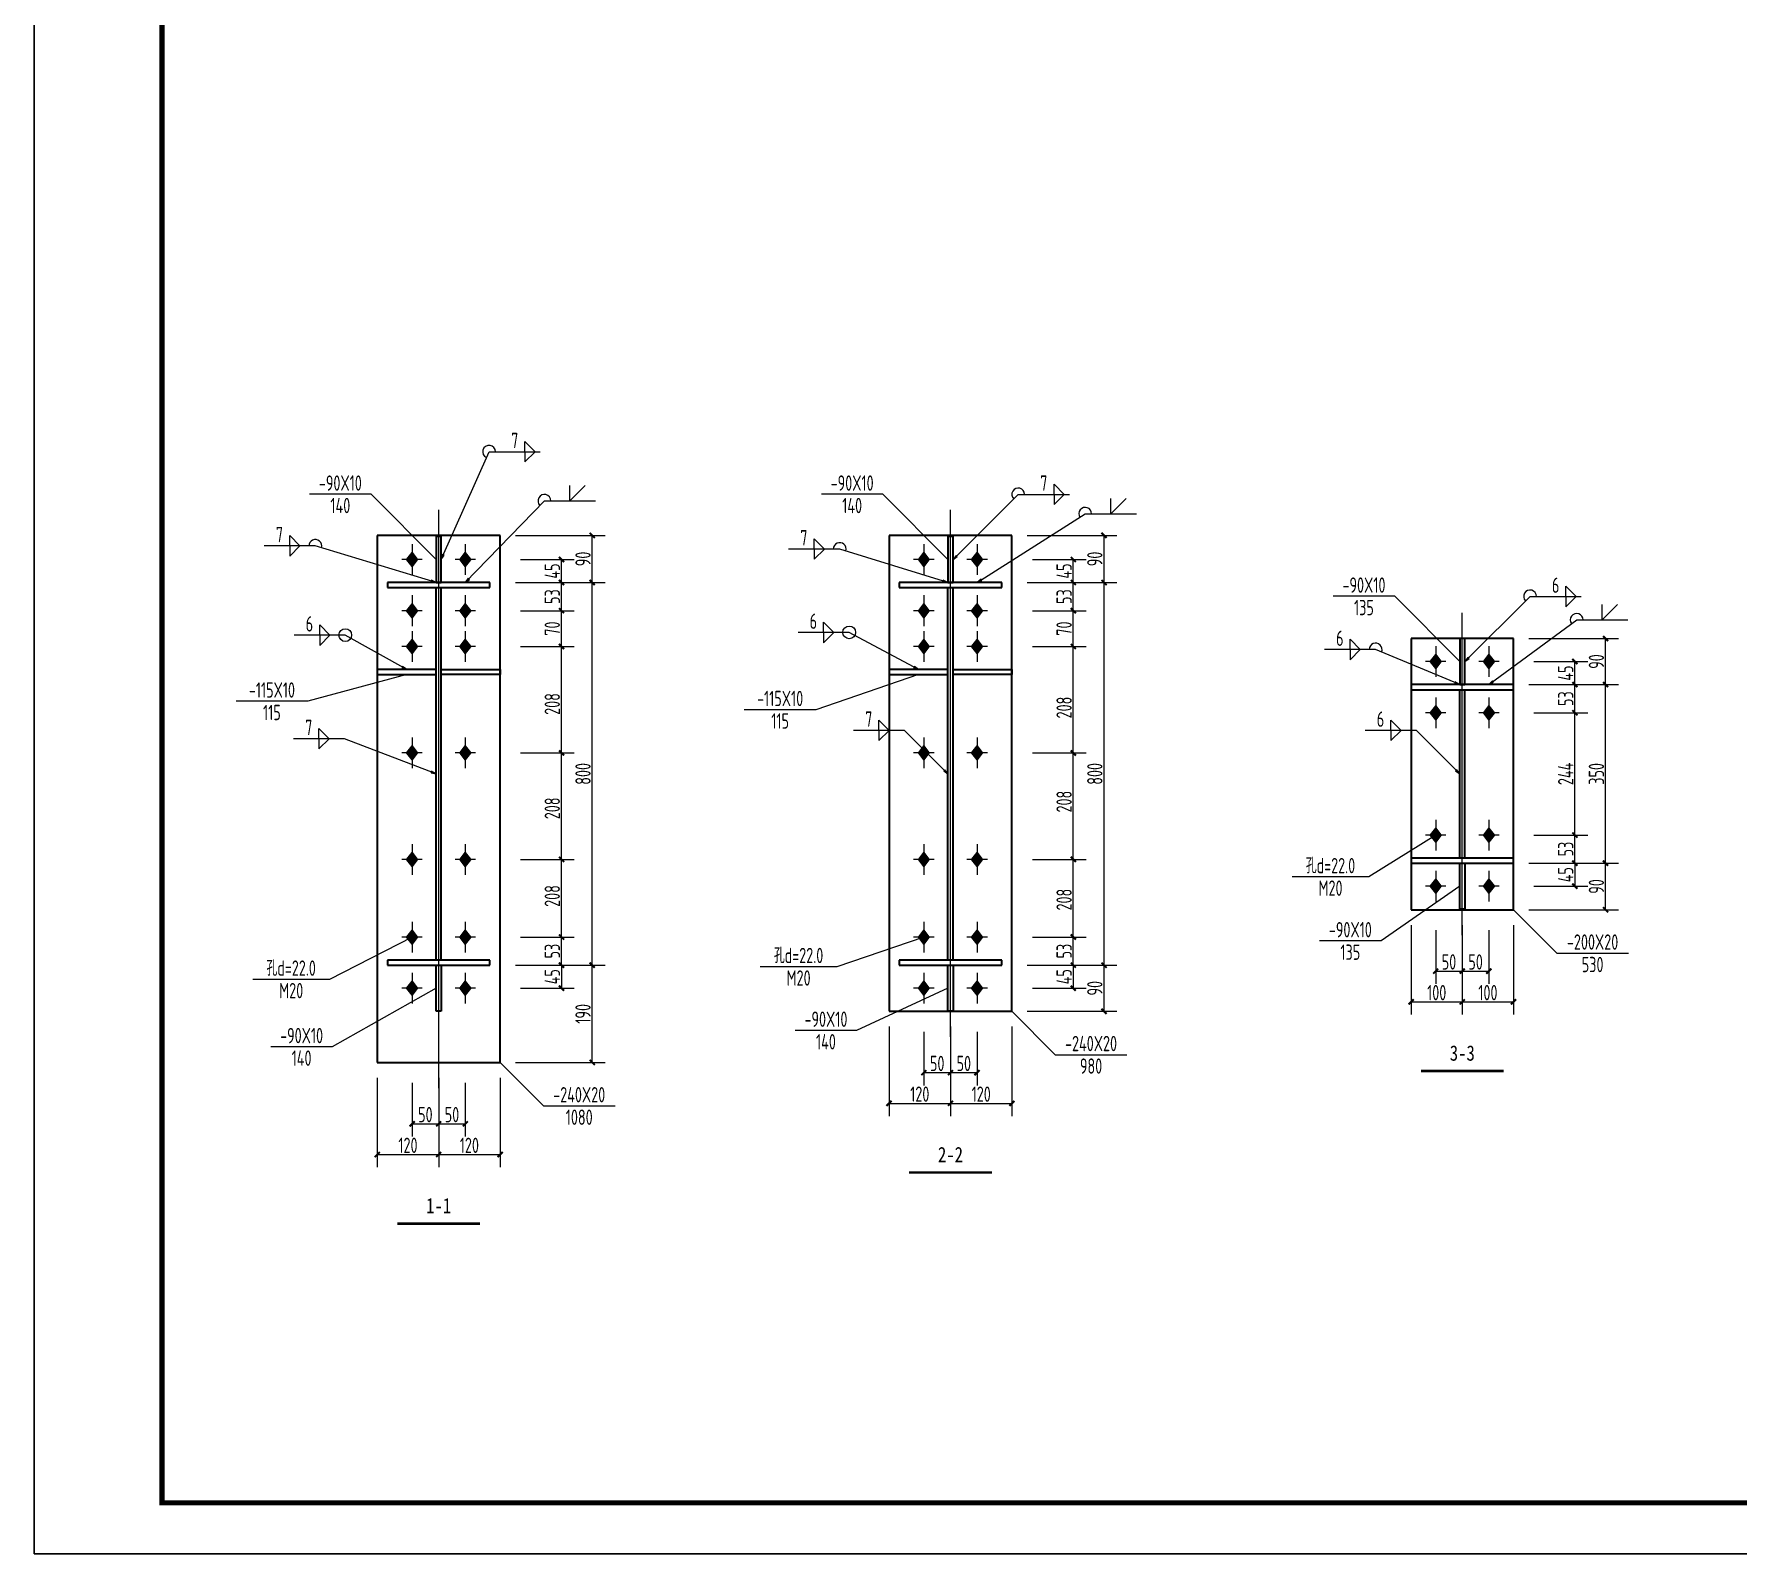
# Model space of a CAD drawing. Extents: x 293620 to 503924, y -252071 to 755100.
# Drawn here: x 376626 to 409916, y -181330 to -151630 of the extents above; entities that cross this region are included whole.
import ezdxf
from ezdxf.enums import TextEntityAlignment as Align

# ---------------------------------------------------------------- set-up
doc = ezdxf.new("R2010")
doc.units = 0
doc.header["$LTSCALE"] = 1000
doc.header["$MEASUREMENT"] = 0
doc.linetypes.add('线型6', pattern=[8.75, 5, -1.25, 1.25, -1.25])
for name, color, linetype, lineweight in [('10', 7, 'Continuous', 35), ('20', 2, 'Continuous', 35), ('尺寸标注', 9, 'Continuous', 18), ('焊缝标注', 9, 'Continuous', 18), ('螺栓孔标注', 9, 'Continuous', 18), ('钢板标注', 9, 'Continuous', 18)]:
    doc.layers.add(name, color=color, linetype=linetype, lineweight=lineweight)
doc.layers.add('3T_WOOD', color=21, linetype='Continuous')
doc.layers.add('TK', color=4, linetype='Continuous')
doc.styles.add('FromPkpm', font='Pkpmeng', dxfattribs={"width": 0.7, "bigfont": 'hztxt'})
doc.styles.add('图框字体', font='', dxfattribs={"width": 0.8})
doc.styles.get('图框字体').set_extended_font_data('NSimSun')

# ---------------------------------------------------------------- blocks, each defined once
blk = doc.blocks.new('_ArchTick')
at = {"color": 0, "linetype": 'ByBlock', "const_width": 0.4}
blk.add_lwpolyline([(-0.5, -0.5), (0.5, 0.5)], dxfattribs=at)
blk = doc.blocks.new('GeYuanFrame_65136206', base_point=(20.09, 4.53))
at = {"layer": 'TK'}
blk.add_lwpolyline([(20.09, 4.53), (20.09, 598.53), (1071.09, 598.53), (1071.09, 4.53)], close=True, dxfattribs=at)
at = {"layer": 'TK', "const_width": 1}
blk.add_lwpolyline([(45.09, 588.53), (1061.09, 588.53), (1061.09, 14.53), (45.09, 14.53)], close=True, dxfattribs=at)

msp = doc.modelspace()

# ---------------------------------------------------------------- hatches: boundary and pattern name
at = {"layer": '10'}
for points in [[(384011.2, -161767.3), (383911.2, -161897.3), (384011.2, -162027.3), (384111.2, -161897.3)], [(385051.2, -161767.3), (384951.2, -161897.3), (385051.2, -162027.3), (385151.2, -161897.3)], [(394011.2, -161767.3), (393911.2, -161897.3), (394011.2, -162027.3), (394111.2, -161897.3)], [(395051.2, -161767.3), (394951.2, -161897.3), (395051.2, -162027.3), (395151.2, -161897.3)], [(384011.2, -162767.3), (383911.2, -162897.3), (384011.2, -163027.3), (384111.2, -162897.3)], [(385051.2, -162767.3), (384951.2, -162897.3), (385051.2, -163027.3), (385151.2, -162897.3)], [(394011.2, -162767.3), (393911.2, -162897.3), (394011.2, -163027.3), (394111.2, -162897.3)], [(395051.2, -162767.3), (394951.2, -162897.3), (395051.2, -163027.3), (395151.2, -162897.3)], [(384011.2, -163467.3), (383911.2, -163597.3), (384011.2, -163727.3), (384111.2, -163597.3)], [(385051.2, -163467.3), (384951.2, -163597.3), (385051.2, -163727.3), (385151.2, -163597.3)], [(394011.2, -163467.3), (393911.2, -163597.3), (394011.2, -163727.3), (394111.2, -163597.3)], [(395051.2, -163467.3), (394951.2, -163597.3), (395051.2, -163727.3), (395151.2, -163597.3)], [(404011.2, -163761.2), (403911.2, -163891.2), (404011.2, -164021.2), (404111.2, -163891.2)], [(405051.2, -163761.2), (404951.2, -163891.2), (405051.2, -164021.2), (405151.2, -163891.2)], [(404011.2, -164761.2), (403911.2, -164891.2), (404011.2, -165021.2), (404111.2, -164891.2)], [(405051.2, -164761.2), (404951.2, -164891.2), (405051.2, -165021.2), (405151.2, -164891.2)], [(384011.2, -165547.3), (383911.2, -165677.3), (384011.2, -165807.3), (384111.2, -165677.3)], [(385051.2, -165547.3), (384951.2, -165677.3), (385051.2, -165807.3), (385151.2, -165677.3)], [(394011.2, -165547.3), (393911.2, -165677.3), (394011.2, -165807.3), (394111.2, -165677.3)], [(395051.2, -165547.3), (394951.2, -165677.3), (395051.2, -165807.3), (395151.2, -165677.3)], [(404011.2, -167151.2), (403911.2, -167281.2), (404011.2, -167411.2), (404111.2, -167281.2)], [(405051.2, -167151.2), (404951.2, -167281.2), (405051.2, -167411.2), (405151.2, -167281.2)], [(384011.2, -167627.3), (383911.2, -167757.3), (384011.2, -167887.3), (384111.2, -167757.3)], [(385051.2, -167627.3), (384951.2, -167757.3), (385051.2, -167887.3), (385151.2, -167757.3)], [(394011.2, -167627.3), (393911.2, -167757.3), (394011.2, -167887.3), (394111.2, -167757.3)], [(395051.2, -167627.3), (394951.2, -167757.3), (395051.2, -167887.3), (395151.2, -167757.3)], [(404011.2, -168151.2), (403911.2, -168281.2), (404011.2, -168411.2), (404111.2, -168281.2)], [(405051.2, -168151.2), (404951.2, -168281.2), (405051.2, -168411.2), (405151.2, -168281.2)], [(384011.2, -169145), (383911.2, -169275), (384011.2, -169405), (384111.2, -169275)], [(385051.2, -169145), (384951.2, -169275), (385051.2, -169405), (385151.2, -169275)], [(394011.2, -169145), (393911.2, -169275), (394011.2, -169405), (394111.2, -169275)], [(395051.2, -169145), (394951.2, -169275), (395051.2, -169405), (395151.2, -169275)], [(384011.2, -170145), (383911.2, -170275), (384011.2, -170405), (384111.2, -170275)], [(385051.2, -170145), (384951.2, -170275), (385051.2, -170405), (385151.2, -170275)], [(394011.2, -170145), (393911.2, -170275), (394011.2, -170405), (394111.2, -170275)], [(395051.2, -170145), (394951.2, -170275), (395051.2, -170405), (395151.2, -170275)]]:
    msp.add_hatch(color=1, dxfattribs=at).paths.add_polyline_path(points)
at = {"layer": '焊缝标注'}
for points in [[(384581.2, -161897.3), (384635.5, -161812), (384608.1, -161799.8)], [(394581.2, -161897.3), (394662.6, -161837.2), (394641.4, -161816)], [(384481.2, -162347.3), (384389.9, -162303.9), (384381.2, -162332.6)], [(385051.2, -162347.3), (385131.5, -162285.9), (385110, -162265)], [(394481.2, -162347.3), (394390.1, -162303.4), (394381.3, -162332.1)], [(395051.2, -162347.3), (395143.7, -162306.3), (395127.6, -162281)], [(383906.2, -164047.3), (383826.3, -163985.4), (383811.7, -164011.5)], [(393906.2, -164047.3), (393825.1, -163986.9), (393811, -164013.3)], [(404581.2, -163891.2), (404662.6, -163831.1), (404641.4, -163809.9)], [(404481.2, -164341.2), (404394.7, -164288.8), (404383.2, -164316.5)], [(405051.2, -164341.2), (405140.6, -164293.9), (405122.8, -164269.7)], [(384481.2, -166086.2), (384393.2, -166036.3), (384382.5, -166064.3)], [(394481.2, -166086.2), (394421.2, -166004.8), (394400, -166026)], [(404481.2, -166086.2), (404421.2, -166004.8), (404400, -166026)]]:
    msp.add_hatch(color=256, dxfattribs=at).paths.add_polyline_path(points)

# ---------------------------------------------------------------- linework, layer by layer
at = {"layer": '10', "linetype": '线型6', "lineweight": 18, "ltscale": 100}
for p, q in [((384531.2, -172225), (384531.2, -160925)), ((394531.2, -171225), (394531.2, -160925)), ((404531.2, -169241.2), (404531.2, -162941.2))]:
    msp.add_line(p, q, dxfattribs=at)
at = {"layer": '10', "color": 9, "lineweight": 18, "ltscale": 100}
for p, q in [((384011.2, -161597.3), (384011.2, -162197.3)), ((385051.2, -161597.3), (385051.2, -162197.3)), ((394011.2, -161597.3), (394011.2, -162197.3)), ((395051.2, -161597.3), (395051.2, -162197.3)), ((384211.2, -161897.3), (383811.2, -161897.3)), ((385251.2, -161897.3), (384851.2, -161897.3)), ((394211.2, -161897.3), (393811.2, -161897.3)), ((395251.2, -161897.3), (394851.2, -161897.3)), ((384011.2, -162597.3), (384011.2, -163197.3)), ((385051.2, -162597.3), (385051.2, -163197.3)), ((394011.2, -162597.3), (394011.2, -163197.3)), ((395051.2, -162597.3), (395051.2, -163197.3)), ((384211.2, -162897.3), (383811.2, -162897.3)), ((385251.2, -162897.3), (384851.2, -162897.3)), ((394211.2, -162897.3), (393811.2, -162897.3)), ((395251.2, -162897.3), (394851.2, -162897.3)), ((384011.2, -163297.3), (384011.2, -163897.3)), ((385051.2, -163297.3), (385051.2, -163897.3)), ((394011.2, -163297.3), (394011.2, -163897.3)), ((395051.2, -163297.3), (395051.2, -163897.3)), ((384211.2, -163597.3), (383811.2, -163597.3)), ((385251.2, -163597.3), (384851.2, -163597.3)), ((394211.2, -163597.3), (393811.2, -163597.3)), ((395251.2, -163597.3), (394851.2, -163597.3)), ((404011.2, -163591.2), (404011.2, -164191.2)), ((405051.2, -163591.2), (405051.2, -164191.2)), ((404211.2, -163891.2), (403811.2, -163891.2)), ((405251.2, -163891.2), (404851.2, -163891.2)), ((404011.2, -164591.2), (404011.2, -165191.2)), ((405051.2, -164591.2), (405051.2, -165191.2)), ((404211.2, -164891.2), (403811.2, -164891.2)), ((405251.2, -164891.2), (404851.2, -164891.2)), ((384011.2, -165377.3), (384011.2, -165977.3)), ((385051.2, -165377.3), (385051.2, -165977.3)), ((394011.2, -165377.3), (394011.2, -165977.3)), ((395051.2, -165377.3), (395051.2, -165977.3)), ((384211.2, -165677.3), (383811.2, -165677.3)), ((385251.2, -165677.3), (384851.2, -165677.3)), ((394211.2, -165677.3), (393811.2, -165677.3)), ((395251.2, -165677.3), (394851.2, -165677.3)), ((404011.2, -166981.2), (404011.2, -167581.2)), ((405051.2, -166981.2), (405051.2, -167581.2)), ((404211.2, -167281.2), (403811.2, -167281.2)), ((405251.2, -167281.2), (404851.2, -167281.2)), ((384211.2, -167757.3), (383811.2, -167757.3)), ((384011.2, -167457.3), (384011.2, -168057.3)), ((385251.2, -167757.3), (384851.2, -167757.3)), ((385051.2, -167457.3), (385051.2, -168057.3)), ((394211.2, -167757.3), (393811.2, -167757.3)), ((394011.2, -167457.3), (394011.2, -168057.3)), ((395251.2, -167757.3), (394851.2, -167757.3)), ((395051.2, -167457.3), (395051.2, -168057.3)), ((404011.2, -167981.2), (404011.2, -168581.2)), ((405051.2, -167981.2), (405051.2, -168581.2)), ((404211.2, -168281.2), (403811.2, -168281.2)), ((405251.2, -168281.2), (404851.2, -168281.2)), ((384011.2, -168975), (384011.2, -169575)), ((385051.2, -168975), (385051.2, -169575)), ((394011.2, -168975), (394011.2, -169575)), ((395051.2, -168975), (395051.2, -169575)), ((384211.2, -169275), (383811.2, -169275)), ((385251.2, -169275), (384851.2, -169275)), ((394211.2, -169275), (393811.2, -169275)), ((395251.2, -169275), (394851.2, -169275)), ((384011.2, -169975), (384011.2, -170575)), ((385051.2, -169975), (385051.2, -170575)), ((394011.2, -169975), (394011.2, -170575)), ((395051.2, -169975), (395051.2, -170575)), ((384211.2, -170275), (383811.2, -170275)), ((385251.2, -170275), (384851.2, -170275)), ((394211.2, -170275), (393811.2, -170275)), ((395251.2, -170275), (394851.2, -170275))]:
    msp.add_line(p, q, dxfattribs=at)
at = {"layer": '10', "color": 3, "lineweight": 35, "ltscale": 100}
for p, q in [((385531.2, -162347.3), (383531.2, -162347.3)), ((383531.2, -162347.3), (383531.2, -162447.3)), ((383531.2, -162447.3), (385531.2, -162447.3)), ((384481.2, -169725), (384481.2, -162447.3)), ((384581.2, -169725), (384581.2, -162447.3)), ((385531.2, -162447.3), (385531.2, -162347.3)), ((395531.2, -162347.3), (393531.2, -162347.3)), ((393531.2, -162347.3), (393531.2, -162447.3)), ((393531.2, -162447.3), (395531.2, -162447.3)), ((394481.2, -169725), (394481.2, -162447.3)), ((394581.2, -169725), (394581.2, -162447.3)), ((395531.2, -162447.3), (395531.2, -162347.3)), ((405531.2, -164341.2), (403531.2, -164341.2)), ((403531.2, -164341.2), (403531.2, -164441.2)), ((403531.2, -164441.2), (405531.2, -164441.2)), ((404481.2, -167731.2), (404481.2, -164441.2)), ((404581.2, -167731.2), (404581.2, -164441.2)), ((405531.2, -164441.2), (405531.2, -164341.2)), ((405531.2, -167731.2), (403531.2, -167731.2)), ((403531.2, -167731.2), (403531.2, -167831.2)), ((405531.2, -167831.2), (405531.2, -167731.2)), ((403531.2, -167831.2), (405531.2, -167831.2)), ((385531.2, -169725), (383531.2, -169725)), ((383531.2, -169725), (383531.2, -169825)), ((385531.2, -169825), (385531.2, -169725)), ((395531.2, -169725), (393531.2, -169725)), ((393531.2, -169725), (393531.2, -169825)), ((395531.2, -169825), (395531.2, -169725)), ((383531.2, -169825), (385531.2, -169825)), ((393531.2, -169825), (395531.2, -169825))]:
    msp.add_line(p, q, dxfattribs=at)
at = {"layer": '10', "color": 1, "linetype": 'Continuous'}
for points in [[(384011.2, -161767.3), (383911.2, -161897.3), (384011.2, -162027.3), (384111.2, -161897.3)], [(385051.2, -161767.3), (384951.2, -161897.3), (385051.2, -162027.3), (385151.2, -161897.3)], [(394011.2, -161767.3), (393911.2, -161897.3), (394011.2, -162027.3), (394111.2, -161897.3)], [(395051.2, -161767.3), (394951.2, -161897.3), (395051.2, -162027.3), (395151.2, -161897.3)], [(384011.2, -162767.3), (383911.2, -162897.3), (384011.2, -163027.3), (384111.2, -162897.3)], [(385051.2, -162767.3), (384951.2, -162897.3), (385051.2, -163027.3), (385151.2, -162897.3)], [(394011.2, -162767.3), (393911.2, -162897.3), (394011.2, -163027.3), (394111.2, -162897.3)], [(395051.2, -162767.3), (394951.2, -162897.3), (395051.2, -163027.3), (395151.2, -162897.3)], [(384011.2, -163467.3), (383911.2, -163597.3), (384011.2, -163727.3), (384111.2, -163597.3)], [(385051.2, -163467.3), (384951.2, -163597.3), (385051.2, -163727.3), (385151.2, -163597.3)], [(394011.2, -163467.3), (393911.2, -163597.3), (394011.2, -163727.3), (394111.2, -163597.3)], [(395051.2, -163467.3), (394951.2, -163597.3), (395051.2, -163727.3), (395151.2, -163597.3)], [(404011.2, -163761.2), (403911.2, -163891.2), (404011.2, -164021.2), (404111.2, -163891.2)], [(405051.2, -163761.2), (404951.2, -163891.2), (405051.2, -164021.2), (405151.2, -163891.2)], [(404011.2, -164761.2), (403911.2, -164891.2), (404011.2, -165021.2), (404111.2, -164891.2)], [(405051.2, -164761.2), (404951.2, -164891.2), (405051.2, -165021.2), (405151.2, -164891.2)], [(384011.2, -165547.3), (383911.2, -165677.3), (384011.2, -165807.3), (384111.2, -165677.3)], [(385051.2, -165547.3), (384951.2, -165677.3), (385051.2, -165807.3), (385151.2, -165677.3)], [(394011.2, -165547.3), (393911.2, -165677.3), (394011.2, -165807.3), (394111.2, -165677.3)], [(395051.2, -165547.3), (394951.2, -165677.3), (395051.2, -165807.3), (395151.2, -165677.3)], [(404011.2, -167151.2), (403911.2, -167281.2), (404011.2, -167411.2), (404111.2, -167281.2)], [(405051.2, -167151.2), (404951.2, -167281.2), (405051.2, -167411.2), (405151.2, -167281.2)], [(384011.2, -167627.3), (383911.2, -167757.3), (384011.2, -167887.3), (384111.2, -167757.3)], [(385051.2, -167627.3), (384951.2, -167757.3), (385051.2, -167887.3), (385151.2, -167757.3)], [(394011.2, -167627.3), (393911.2, -167757.3), (394011.2, -167887.3), (394111.2, -167757.3)], [(395051.2, -167627.3), (394951.2, -167757.3), (395051.2, -167887.3), (395151.2, -167757.3)], [(404011.2, -168151.2), (403911.2, -168281.2), (404011.2, -168411.2), (404111.2, -168281.2)], [(405051.2, -168151.2), (404951.2, -168281.2), (405051.2, -168411.2), (405151.2, -168281.2)], [(384011.2, -169145), (383911.2, -169275), (384011.2, -169405), (384111.2, -169275)], [(385051.2, -169145), (384951.2, -169275), (385051.2, -169405), (385151.2, -169275)], [(394011.2, -169145), (393911.2, -169275), (394011.2, -169405), (394111.2, -169275)], [(395051.2, -169145), (394951.2, -169275), (395051.2, -169405), (395151.2, -169275)], [(384011.2, -170145), (383911.2, -170275), (384011.2, -170405), (384111.2, -170275)], [(385051.2, -170145), (384951.2, -170275), (385051.2, -170405), (385151.2, -170275)], [(394011.2, -170145), (393911.2, -170275), (394011.2, -170405), (394111.2, -170275)], [(395051.2, -170145), (394951.2, -170275), (395051.2, -170405), (395151.2, -170275)]]:
    msp.add_lwpolyline(points, close=True, dxfattribs=at)
at = {"layer": '10', "lineweight": 35, "ltscale": 100, "const_width": 50}
for points in [[(403721.2, -171891.2), (405341.2, -171891.2)], [(393721.2, -173875), (395341.2, -173875)], [(383721.2, -174875), (385341.2, -174875)]]:
    msp.add_lwpolyline(points, dxfattribs=at)
at = {"layer": '20', "lineweight": 35, "ltscale": 100}
for p, q in [((385731.2, -161425), (383331.2, -161425)), ((383331.2, -161425), (383331.2, -171725)), ((384581.2, -161447.3), (384481.2, -161447.3)), ((384481.2, -161447.3), (384481.2, -162347.3)), ((384581.2, -162347.3), (384581.2, -161447.3)), ((385731.2, -171725), (385731.2, -161425)), ((395731.2, -161425), (393331.2, -161425)), ((393331.2, -161425), (393331.2, -170725)), ((394581.2, -161447.3), (394481.2, -161447.3)), ((394481.2, -161447.3), (394481.2, -162347.3)), ((394581.2, -162347.3), (394581.2, -161447.3)), ((395731.2, -170725), (395731.2, -161425)), ((384481.2, -162347.3), (384581.2, -162347.3)), ((394481.2, -162347.3), (394581.2, -162347.3)), ((405531.2, -163441.2), (403531.2, -163441.2)), ((403531.2, -163441.2), (403531.2, -168741.2)), ((404581.2, -163441.2), (404481.2, -163441.2)), ((404481.2, -163441.2), (404481.2, -164341.2)), ((404581.2, -164341.2), (404581.2, -163441.2)), ((405531.2, -168741.2), (405531.2, -163441.2)), ((384481.2, -164047.3), (383331.2, -164047.3)), ((383331.2, -164047.3), (383331.2, -164147.3)), ((384481.2, -164147.3), (384481.2, -164047.3)), ((384581.2, -164047.3), (385731.2, -164047.3)), ((384581.2, -164147.3), (384581.2, -164047.3)), ((385731.2, -164047.3), (385731.2, -164147.3)), ((394481.2, -164047.3), (393331.2, -164047.3)), ((393331.2, -164047.3), (393331.2, -164147.3)), ((394481.2, -164147.3), (394481.2, -164047.3)), ((394581.2, -164047.3), (395731.2, -164047.3)), ((394581.2, -164147.3), (394581.2, -164047.3)), ((395731.2, -164047.3), (395731.2, -164147.3)), ((383331.2, -164147.3), (384481.2, -164147.3)), ((385731.2, -164147.3), (384581.2, -164147.3)), ((393331.2, -164147.3), (394481.2, -164147.3)), ((395731.2, -164147.3), (394581.2, -164147.3)), ((404481.2, -164341.2), (404581.2, -164341.2)), ((404481.2, -167831.2), (404581.2, -167831.2)), ((404481.2, -168731.2), (404481.2, -167831.2)), ((404581.2, -167831.2), (404581.2, -168731.2)), ((403531.2, -168741.2), (405531.2, -168741.2)), ((404581.2, -168731.2), (404481.2, -168731.2)), ((384481.2, -169825), (384581.2, -169825)), ((384481.2, -170725), (384481.2, -169825)), ((384581.2, -169825), (384581.2, -170725)), ((394481.2, -169825), (394581.2, -169825)), ((394481.2, -170725), (394481.2, -169825)), ((394581.2, -169825), (394581.2, -170725)), ((384581.2, -170725), (384481.2, -170725)), ((393331.2, -170725), (395731.2, -170725)), ((394581.2, -170725), (394481.2, -170725)), ((383331.2, -171725), (385731.2, -171725))]:
    msp.add_line(p, q, dxfattribs=at)
at = {"layer": '尺寸标注', "linetype": 'Continuous', "lineweight": 18}
for p, q in [((386031.2, -161425), (387781.2, -161425)), ((387531.2, -162347.3), (387531.2, -161425)), ((396031.2, -161425), (397781.2, -161425)), ((397531.2, -162347.3), (397531.2, -161425)), ((386131.2, -161897.3), (387181.2, -161897.3)), ((386931.2, -162347.3), (386931.2, -161897.3)), ((396131.2, -161897.3), (397181.2, -161897.3)), ((396931.2, -162347.3), (396931.2, -161897.3)), ((386031.2, -162347.3), (387781.2, -162347.3)), ((386031.2, -162347.3), (387781.2, -162347.3)), ((386131.2, -162347.3), (387181.2, -162347.3)), ((386131.2, -162347.3), (387181.2, -162347.3)), ((386931.2, -162897.3), (386931.2, -162347.3)), ((387531.2, -169825), (387531.2, -162347.3)), ((396031.2, -162347.3), (397781.2, -162347.3)), ((396031.2, -162347.3), (397781.2, -162347.3)), ((396131.2, -162347.3), (397181.2, -162347.3)), ((396131.2, -162347.3), (397181.2, -162347.3)), ((396931.2, -162897.3), (396931.2, -162347.3)), ((397531.2, -169825), (397531.2, -162347.3)), ((386131.2, -162897.3), (387181.2, -162897.3)), ((386131.2, -162897.3), (387181.2, -162897.3)), ((386931.2, -163597.3), (386931.2, -162897.3)), ((396131.2, -162897.3), (397181.2, -162897.3)), ((396131.2, -162897.3), (397181.2, -162897.3)), ((396931.2, -163597.3), (396931.2, -162897.3)), ((405831.2, -163441.2), (407581.2, -163441.2)), ((407331.2, -164341.2), (407331.2, -163441.2)), ((386131.2, -163597.3), (387181.2, -163597.3)), ((386131.2, -163597.3), (387181.2, -163597.3)), ((386931.2, -166397.3), (386931.2, -163597.3)), ((396131.2, -163597.3), (397181.2, -163597.3)), ((396131.2, -163597.3), (397181.2, -163597.3)), ((396931.2, -166397.3), (396931.2, -163597.3)), ((405931.2, -163891.2), (406981.2, -163891.2)), ((406731.2, -164341.2), (406731.2, -163891.2)), ((405831.2, -164341.2), (407581.2, -164341.2)), ((405831.2, -164341.2), (407581.2, -164341.2)), ((405931.2, -164341.2), (406981.2, -164341.2)), ((405931.2, -164341.2), (406981.2, -164341.2)), ((406731.2, -164891.2), (406731.2, -164341.2)), ((407331.2, -167831.2), (407331.2, -164341.2)), ((405931.2, -164891.2), (406981.2, -164891.2)), ((405931.2, -164891.2), (406981.2, -164891.2)), ((406731.2, -167281.2), (406731.2, -164891.2)), ((386131.2, -165677.3), (387181.2, -165677.3)), ((386131.2, -165677.3), (387181.2, -165677.3)), ((396131.2, -165677.3), (397181.2, -165677.3)), ((396131.2, -165677.3), (397181.2, -165677.3)), ((386931.2, -169275), (386931.2, -166397.3)), ((396931.2, -169275), (396931.2, -166397.3)), ((405931.2, -167281.2), (406981.2, -167281.2)), ((405931.2, -167281.2), (406981.2, -167281.2)), ((406731.2, -167831.2), (406731.2, -167281.2)), ((386131.2, -167757.3), (387181.2, -167757.3)), ((386131.2, -167757.3), (387181.2, -167757.3)), ((396131.2, -167757.3), (397181.2, -167757.3)), ((396131.2, -167757.3), (397181.2, -167757.3)), ((405831.2, -167831.2), (407581.2, -167831.2)), ((405831.2, -167831.2), (407581.2, -167831.2)), ((405931.2, -167831.2), (406981.2, -167831.2)), ((405931.2, -167831.2), (406981.2, -167831.2)), ((406731.2, -167831.2), (406731.2, -168281.2)), ((407331.2, -168741.2), (407331.2, -167831.2)), ((405931.2, -168281.2), (406981.2, -168281.2)), ((405831.2, -168741.2), (407581.2, -168741.2)), ((403531.2, -169041.2), (403531.2, -170791.2)), ((404531.2, -169041.2), (404531.2, -170791.2)), ((404531.2, -169041.2), (404531.2, -170791.2)), ((405531.2, -169041.2), (405531.2, -170791.2)), ((386131.2, -169275), (387181.2, -169275)), ((386131.2, -169275), (387181.2, -169275)), ((386931.2, -169825), (386931.2, -169275)), ((396131.2, -169275), (397181.2, -169275)), ((396131.2, -169275), (397181.2, -169275)), ((396931.2, -169825), (396931.2, -169275)), ((404011.2, -169141.2), (404011.2, -170191.2)), ((404531.2, -169141.2), (404531.2, -170191.2)), ((404531.2, -169141.2), (404531.2, -170191.2)), ((405051.2, -169141.2), (405051.2, -170191.2)), ((386031.2, -169825), (387781.2, -169825)), ((386031.2, -169825), (387781.2, -169825)), ((386131.2, -169825), (387181.2, -169825)), ((386131.2, -169825), (387181.2, -169825)), ((386931.2, -169825), (386931.2, -170275)), ((387531.2, -171725), (387531.2, -169825)), ((396031.2, -169825), (397781.2, -169825)), ((396031.2, -169825), (397781.2, -169825)), ((396131.2, -169825), (397181.2, -169825)), ((396131.2, -169825), (397181.2, -169825)), ((396931.2, -169825), (396931.2, -170275)), ((397531.2, -170725), (397531.2, -169825)), ((404011.2, -169941.2), (404531.2, -169941.2)), ((404531.2, -169941.2), (405051.2, -169941.2)), ((386131.2, -170275), (387181.2, -170275)), ((396131.2, -170275), (397181.2, -170275)), ((396031.2, -170725), (397781.2, -170725)), ((403531.2, -170541.2), (404531.2, -170541.2)), ((404531.2, -170541.2), (405531.2, -170541.2)), ((393331.2, -171025), (393331.2, -172775)), ((394531.2, -171025), (394531.2, -172775)), ((394531.2, -171025), (394531.2, -172775)), ((395731.2, -171025), (395731.2, -172775)), ((394011.2, -171125), (394011.2, -172175)), ((394531.2, -171125), (394531.2, -172175)), ((394531.2, -171125), (394531.2, -172175)), ((395051.2, -171125), (395051.2, -172175)), ((386031.2, -171725), (387781.2, -171725)), ((383331.2, -172025), (383331.2, -173775)), ((384531.2, -172025), (384531.2, -173775)), ((384531.2, -172025), (384531.2, -173775)), ((385731.2, -172025), (385731.2, -173775)), ((394011.2, -171925), (394531.2, -171925)), ((394531.2, -171925), (395051.2, -171925)), ((384011.2, -172125), (384011.2, -173175)), ((384531.2, -172125), (384531.2, -173175)), ((384531.2, -172125), (384531.2, -173175)), ((385051.2, -172125), (385051.2, -173175)), ((393331.2, -172525), (394531.2, -172525)), ((394531.2, -172525), (395731.2, -172525)), ((384011.2, -172925), (384531.2, -172925)), ((384531.2, -172925), (385051.2, -172925)), ((383331.2, -173525), (384531.2, -173525)), ((384531.2, -173525), (385731.2, -173525))]:
    msp.add_line(p, q, dxfattribs=at)
at = {"layer": '焊缝标注', "lineweight": 18, "ltscale": 100}
for p, q in [((384581.2, -161897.3), (385516.8, -159791.8)), ((385516.8, -159791.8), (386516.8, -159791.8)), ((386216.8, -159591.8), (386416.8, -159791.8)), ((386216.8, -159791.8), (386216.8, -159591.8)), ((386216.8, -159991.8), (386416.8, -159791.8)), ((386216.8, -159791.8), (386216.8, -159991.8)), ((387095.7, -160750.9), (387095.7, -160450.9)), ((387095.7, -160750.9), (387395.7, -160450.9)), ((396554.5, -160425), (396754.5, -160625)), ((396554.5, -160625), (396554.5, -160425)), ((385051.2, -162347.3), (386595.7, -160750.9)), ((386595.7, -160750.9), (387595.7, -160750.9)), ((394581.2, -161897.3), (395854.5, -160625)), ((395854.5, -160625), (396854.5, -160625)), ((396554.5, -160825), (396754.5, -160625)), ((396554.5, -160625), (396554.5, -160825)), ((397663.7, -161003.5), (397663.7, -160703.5)), ((397663.7, -161003.5), (397963.7, -160703.5)), ((395051.2, -162347.3), (397163.7, -161003.5)), ((397163.7, -161003.5), (398163.7, -161003.5)), ((381820.1, -161630.1), (381620.1, -161430.1)), ((381620.1, -161630.1), (381620.1, -161430.1)), ((382120.1, -161630.1), (381120.1, -161630.1)), ((381820.1, -161630.1), (381620.1, -161830.1)), ((381620.1, -161630.1), (381620.1, -161830.1)), ((384481.2, -162347.3), (382120.1, -161630.1)), ((392366.8, -161692.5), (391366.8, -161692.5)), ((392066.8, -161692.5), (391866.8, -161492.5)), ((391866.8, -161692.5), (391866.8, -161492.5)), ((392066.8, -161692.5), (391866.8, -161892.5)), ((391866.8, -161692.5), (391866.8, -161892.5)), ((394481.2, -162347.3), (392366.8, -161692.5)), ((406554.5, -162418.9), (406754.5, -162618.9)), ((406554.5, -162618.9), (406554.5, -162418.9)), ((404581.2, -163891.2), (405854.5, -162618.9)), ((405854.5, -162618.9), (406854.5, -162618.9)), ((406554.5, -162818.9), (406754.5, -162618.9)), ((406554.5, -162618.9), (406554.5, -162818.9)), ((407266.7, -163076.3), (407266.7, -162776.3)), ((407266.7, -163076.3), (407566.7, -162776.3)), ((392252.3, -163322.4), (392052.3, -163122.4)), ((392052.3, -163322.4), (392052.3, -163122.4)), ((405051.2, -164341.2), (406766.7, -163076.3)), ((406766.7, -163076.3), (407766.7, -163076.3)), ((382706.2, -163375), (381706.2, -163375)), ((382406.2, -163375), (382206.2, -163175)), ((382206.2, -163375), (382206.2, -163175)), ((382406.2, -163375), (382206.2, -163575)), ((382206.2, -163375), (382206.2, -163575)), ((383906.2, -164047.3), (382706.2, -163375)), ((392552.3, -163322.4), (391552.3, -163322.4)), ((392252.3, -163322.4), (392052.3, -163522.4)), ((392052.3, -163322.4), (392052.3, -163522.4)), ((393906.2, -164047.3), (392552.3, -163322.4)), ((402838.4, -163656.3), (401838.4, -163656.3)), ((402538.4, -163656.3), (402338.4, -163456.3)), ((402338.4, -163656.3), (402338.4, -163456.3)), ((402538.4, -163656.3), (402338.4, -163856.3)), ((402338.4, -163656.3), (402338.4, -163856.3)), ((404481.2, -164341.2), (402838.4, -163656.3)), ((393333.7, -165236.6), (393133.7, -165036.6)), ((393133.7, -165236.6), (393133.7, -165036.6)), ((403333.7, -165236.6), (403133.7, -165036.6)), ((403133.7, -165236.6), (403133.7, -165036.6)), ((382692.8, -165399.7), (381692.8, -165399.7)), ((382392.8, -165399.7), (382192.8, -165199.7)), ((382192.8, -165399.7), (382192.8, -165199.7)), ((382392.8, -165399.7), (382192.8, -165599.7)), ((382192.8, -165399.7), (382192.8, -165599.7)), ((384481.2, -166086.2), (382692.8, -165399.7)), ((393633.7, -165236.6), (392633.7, -165236.6)), ((393333.7, -165236.6), (393133.7, -165436.6)), ((393133.7, -165236.6), (393133.7, -165436.6)), ((394481.2, -166086.2), (393633.7, -165236.6)), ((403633.7, -165236.6), (402633.7, -165236.6)), ((403333.7, -165236.6), (403133.7, -165436.6)), ((403133.7, -165236.6), (403133.7, -165436.6)), ((404481.2, -166086.2), (403633.7, -165236.6))]:
    msp.add_line(p, q, dxfattribs=at)
at = {"layer": '焊缝标注', "linetype": 'Continuous'}
for points in [[(384581.2, -161897.3), (384635.5, -161812), (384608.1, -161799.8)], [(394581.2, -161897.3), (394662.6, -161837.2), (394641.4, -161816)], [(384481.2, -162347.3), (384389.9, -162303.9), (384381.2, -162332.6)], [(385051.2, -162347.3), (385131.5, -162285.9), (385110, -162265)], [(394481.2, -162347.3), (394390.1, -162303.4), (394381.3, -162332.1)], [(395051.2, -162347.3), (395143.7, -162306.3), (395127.6, -162281)], [(383906.2, -164047.3), (383826.3, -163985.4), (383811.7, -164011.5)], [(393906.2, -164047.3), (393825.1, -163986.9), (393811, -164013.3)], [(404581.2, -163891.2), (404662.6, -163831.1), (404641.4, -163809.9)], [(404481.2, -164341.2), (404394.7, -164288.8), (404383.2, -164316.5)], [(405051.2, -164341.2), (405140.6, -164293.9), (405122.8, -164269.7)], [(384481.2, -166086.2), (384393.2, -166036.3), (384382.5, -166064.3)], [(394481.2, -166086.2), (394421.2, -166004.8), (394400, -166026)], [(404481.2, -166086.2), (404421.2, -166004.8), (404400, -166026)]]:
    msp.add_lwpolyline(points, close=True, dxfattribs=at)
at = {"layer": '焊缝标注', "lineweight": 18, "ltscale": 100}
for centre in [(382706.2, -163375), (392552.3, -163322.4)]:
    msp.add_circle(centre, 125, dxfattribs=at)
for centre, start, end in [((385516.8, -159791.8), 0, 246.04242), ((386595.7, -160750.9), 0, 225.94656), ((395854.5, -160625), 0, 224.97719), ((397163.7, -161003.5), 0, 212.46233), ((382120.1, -161630.1), 343.10269, 180), ((392366.8, -161692.5), 342.79413, 180), ((405854.5, -162618.9), 0, 224.97719), ((406766.7, -163076.3), 0, 216.40367), ((402838.4, -163656.3), 337.36926, 180)]:
    msp.add_arc(centre, 125, start, end, dxfattribs=at)
at = {"layer": '螺栓孔标注', "lineweight": 18, "ltscale": 100}
for p, q in [((404011.2, -167281.2), (402706.5, -168098.7)), ((402706.5, -168098.7), (401206.5, -168098.7)), ((384011.2, -169275), (382399.8, -170101.9)), ((394011.2, -169275), (392313.8, -169855.3)), ((382399.8, -170101.9), (380899.8, -170101.9)), ((392313.8, -169855.3), (390813.8, -169855.3))]:
    msp.add_line(p, q, dxfattribs=at)
at = {"layer": '螺栓孔标注', "ltscale": 100, "const_width": 10}
for points in [[(404016.2, -167281.2, 1), (404006.2, -167281.2, 1)], [(384016.2, -169275, 1), (384006.2, -169275, 1)], [(394016.2, -169275, 1), (394006.2, -169275, 1)]]:
    msp.add_lwpolyline(points, format="xyb", close=True, dxfattribs=at)
at = {"layer": '钢板标注', "lineweight": 18, "ltscale": 100}
for p, q in [((383210, -160623), (382010, -160623)), ((384481.2, -161897.3), (383210, -160623)), ((393210, -160623), (392010, -160623)), ((394481.2, -161897.3), (393210, -160623)), ((403210, -162616.9), (402010, -162616.9)), ((404481.2, -163891.2), (403210, -162616.9)), ((383906.2, -164147.3), (381973.5, -164667.1)), ((393906.2, -164147.3), (391903, -164833.1)), ((381973.5, -164667.1), (380573.5, -164667.1)), ((391903, -164833.1), (390503, -164833.1)), ((404481.2, -168281.2), (402943.8, -169351)), ((405531.2, -168741.2), (406377.4, -169592.1)), ((402943.8, -169351), (401743.8, -169351)), ((406377.4, -169592.1), (407777.4, -169592.1)), ((384481.2, -170275), (382453.1, -171420.6)), ((394481.2, -170275), (392698, -171100.9)), ((395731.2, -170725), (396577.4, -171575.9)), ((392698, -171100.9), (391498, -171100.9)), ((382453.1, -171420.6), (381253.1, -171420.6)), ((385731.2, -171725), (386577.4, -172575.9)), ((396577.4, -171575.9), (397977.4, -171575.9)), ((386577.4, -172575.9), (387977.4, -172575.9))]:
    msp.add_line(p, q, dxfattribs=at)
at = {"layer": '钢板标注', "ltscale": 100, "const_width": 10}
for points in [[(384486.2, -161897.3, 1), (384476.2, -161897.3, 1)], [(394486.2, -161897.3, 1), (394476.2, -161897.3, 1)], [(404486.2, -163891.2, 1), (404476.2, -163891.2, 1)], [(383911.2, -164147.3, 1), (383901.2, -164147.3, 1)], [(393911.2, -164147.3, 1), (393901.2, -164147.3, 1)], [(404486.2, -168281.2, 1), (404476.2, -168281.2, 1)], [(405536.2, -168741.2, 1), (405526.2, -168741.2, 1)], [(384486.2, -170275, 1), (384476.2, -170275, 1)], [(394486.2, -170275, 1), (394476.2, -170275, 1)], [(395736.2, -170725, 1), (395726.2, -170725, 1)], [(385736.2, -171725, 1), (385726.2, -171725, 1)]]:
    msp.add_lwpolyline(points, format="xyb", close=True, dxfattribs=at)

# ---------------------------------------------------------------- block references
at = {"layer": '3T_WOOD', "xscale": 100, "yscale": 100, "zscale": 100}
msp.add_blockref('GeYuanFrame_65136206', (376626, -181329.6), dxfattribs=at)
at = {"layer": '尺寸标注', "linetype": 'Continuous', "lineweight": 18, "xscale": 100, "yscale": 100, "zscale": 100}
for p, rotation in [((387531.2, -161425), 90), ((397531.2, -161425), 90), ((386931.2, -161897.3), 90), ((396931.2, -161897.3), 90), ((386931.2, -162347.3), 270), ((386931.2, -162347.3), 90), ((387531.2, -162347.3), 90), ((387531.2, -162347.3), 270), ((396931.2, -162347.3), 270), ((396931.2, -162347.3), 90), ((397531.2, -162347.3), 90), ((397531.2, -162347.3), 270), ((386931.2, -162897.3), 270), ((386931.2, -162897.3), 90), ((396931.2, -162897.3), 270), ((396931.2, -162897.3), 90), ((407331.2, -163441.2), 90), ((386931.2, -163597.3), 270), ((386931.2, -163597.3), 90), ((396931.2, -163597.3), 270), ((396931.2, -163597.3), 90), ((406731.2, -163891.2), 90), ((406731.2, -164341.2), 270), ((406731.2, -164341.2), 90), ((407331.2, -164341.2), 90), ((407331.2, -164341.2), 270), ((406731.2, -164891.2), 270), ((406731.2, -164891.2), 90), ((386931.2, -165677.3), 270), ((386931.2, -165677.3), 90), ((396931.2, -165677.3), 270), ((396931.2, -165677.3), 90), ((406731.2, -167281.2), 90), ((406731.2, -167281.2), 270), ((386931.2, -167757.3), 270), ((386931.2, -167757.3), 90), ((396931.2, -167757.3), 270), ((396931.2, -167757.3), 90), ((406731.2, -167831.2), 90), ((406731.2, -167831.2), 270), ((407331.2, -167831.2), 90), ((407331.2, -167831.2), 270), ((406731.2, -168281.2), 270), ((407331.2, -168741.2), 270), ((386931.2, -169275), 90), ((386931.2, -169275), 270), ((396931.2, -169275), 90), ((396931.2, -169275), 270), ((386931.2, -169825), 90), ((386931.2, -169825), 270), ((387531.2, -169825), 90), ((387531.2, -169825), 270), ((396931.2, -169825), 90), ((396931.2, -169825), 270), ((397531.2, -169825), 90), ((397531.2, -169825), 270), ((404011.2, -169941.2), 180), ((404531.2, -169941.2), 180), ((386931.2, -170275), 270), ((396931.2, -170275), 270), ((397531.2, -170725), 270), ((403531.2, -170541.2), 180), ((404531.2, -170541.2), 180), ((387531.2, -171725), 270), ((394011.2, -171925), 180), ((394531.2, -171925), 180), ((393331.2, -172525), 180), ((394531.2, -172525), 180), ((384011.2, -172925), 180), ((384531.2, -172925), 180), ((383331.2, -173525), 180), ((384531.2, -173525), 180)]:
    msp.add_blockref('_ArchTick', p, dxfattribs=dict(at, rotation=rotation))
for p in [(404531.2, -169941.2), (405051.2, -169941.2), (404531.2, -170541.2), (405531.2, -170541.2), (394531.2, -171925), (395051.2, -171925), (394531.2, -172525), (395731.2, -172525), (384531.2, -172925), (385051.2, -172925), (384531.2, -173525), (385731.2, -173525)]:
    msp.add_blockref('_ArchTick', p, dxfattribs=at)

# ---------------------------------------------------------------- texts
at = {"layer": '10', "lineweight": 25, "style": '图框字体', "width": 0.8}
for s, p in [('3-3', (404531.2, -171541.2)), ('2-2', (394531.2, -173525)), ('1-1', (384531.2, -174525))]:
    msp.add_text(s, height=300, dxfattribs=at).set_placement(p, align=Align.MIDDLE_CENTER)
at = {"layer": '尺寸标注', "linetype": 'Continuous', "lineweight": 18, "char_height": 300, "attachment_point": 5, "rotation": 90, "style": 'FromPkpm'}
for s, insert in [('\\A1;90', (387351.2, -161886.2)), ('\\A1;90', (397351.2, -161886.2)), ('\\A1;45', (386751.2, -162122.3)), ('\\A1;45', (396751.2, -162122.3)), ('\\A1;53', (386751.2, -162622.3)), ('\\A1;53', (396751.2, -162622.3)), ('\\A1;70', (386751.2, -163247.3)), ('\\A1;70', (396751.2, -163247.3)), ('\\A1;90', (407151.2, -163891.2)), ('\\A1;45', (406551.2, -164116.2)), ('\\A1;208', (386751.2, -164720.8)), ('\\A1;208', (396751.2, -164790.1)), ('\\A1;53', (406551.2, -164616.2)), ('\\A1;800', (387351.2, -166086.2)), ('\\A1;800', (397351.2, -166086.2)), ('\\A1;244', (406551.2, -166086.2)), ('\\A1;350', (407151.2, -166086.2)), ('\\A1;208', (396751.2, -166628.6)), ('\\A1;208', (386751.2, -166760.2)), ('\\A1;53', (406551.2, -167556.2)), ('\\A1;45', (406551.2, -168056.2)), ('\\A1;208', (386751.2, -168472.8)), ('\\A1;208', (396751.2, -168543.6)), ('\\A1;90', (407151.2, -168286.2)), ('\\A1;53', (386751.2, -169550)), ('\\A1;53', (396751.2, -169550)), ('\\A1;45', (386751.2, -170050)), ('\\A1;45', (396751.2, -170050)), ('\\A1;90', (397351.2, -170275)), ('\\A1;190', (387351.2, -170775))]:
    msp.add_mtext(s, dxfattribs=dict(at, insert=insert))
at = {"layer": '尺寸标注', "linetype": 'Continuous', "lineweight": 18, "char_height": 300, "attachment_point": 5, "style": 'FromPkpm'}
for s, insert in [('\\A1;50', (404271.2, -169761.2)), ('\\A1;50', (404791.2, -169761.2)), ('\\A1;100', (404031.2, -170361.2)), ('\\A1;100', (405031.2, -170361.2)), ('\\A1;50', (394271.2, -171745)), ('\\A1;50', (394791.2, -171745)), ('\\A1;120', (393931.2, -172345)), ('\\A1;120', (395131.2, -172345)), ('\\A1;50', (384271.2, -172745)), ('\\A1;50', (384791.2, -172745)), ('\\A1;120', (383931.2, -173345)), ('\\A1;120', (385131.2, -173345))]:
    msp.add_mtext(s, dxfattribs=dict(at, insert=insert))
at = {"layer": '焊缝标注', "lineweight": 25, "style": 'FromPkpm', "width": 0.7}
for s, p in [('7', (386016.8, -159721.8)), ('7', (396354.5, -160555)), ('7', (381420.1, -161560.1)), ('7', (391666.8, -161622.5)), ('6', (406354.5, -162548.9)), ('6', (382006.2, -163305)), ('6', (391852.3, -163252.4)), ('6', (402138.4, -163586.3)), ('7', (381992.8, -165329.7)), ('7', (392933.7, -165166.6)), ('6', (402933.7, -165166.6))]:
    msp.add_text(s, height=300, dxfattribs=at).set_placement(p, align=Align.CENTER)
at = {"layer": '螺栓孔标注', "lineweight": 25, "style": 'FromPkpm', "width": 0.7}
for p in [(401956.5, -168028.7), (381649.8, -170031.9), (391563.8, -169785.3)]:
    msp.add_text('孔d=22.0', height=300, dxfattribs=at).set_placement(p, align=Align.CENTER)
for p in [(401956.5, -168168.7), (391563.8, -169925.3), (381649.8, -170171.9)]:
    msp.add_text('M20', height=300, dxfattribs=at).set_placement(p, align=Align.TOP_CENTER)
at = {"layer": '钢板标注', "lineweight": 25, "style": 'FromPkpm', "width": 0.7}
for s, p in [('-90X10', (382610, -160553)), ('-90X10', (392610, -160553)), ('-90X10', (402610, -162546.9)), ('-115X10', (381273.5, -164597.1)), ('-115X10', (391203, -164763.1)), ('-90X10', (402343.8, -169281)), ('-200X20', (407077.4, -169522.1)), ('-90X10', (392098, -171030.9)), ('-90X10', (381853.1, -171350.6)), ('-240X20', (397277.4, -171505.9)), ('-240X20', (387277.4, -172505.9))]:
    msp.add_text(s, height=300, dxfattribs=at).set_placement(p, align=Align.CENTER)
for s, p in [('140', (382610, -160693)), ('140', (392610, -160693)), ('135', (402610, -162686.9)), ('115', (381273.5, -164737.1)), ('115', (391203, -164903.1)), ('135', (402343.8, -169421)), ('530', (407077.4, -169662.1)), ('140', (392098, -171170.9)), ('140', (381853.1, -171490.6)), ('980', (397277.4, -171645.9)), ('1080', (387277.4, -172645.9))]:
    msp.add_text(s, height=300, dxfattribs=at).set_placement(p, align=Align.TOP_CENTER)

doc.saveas('drawing.dxf')
